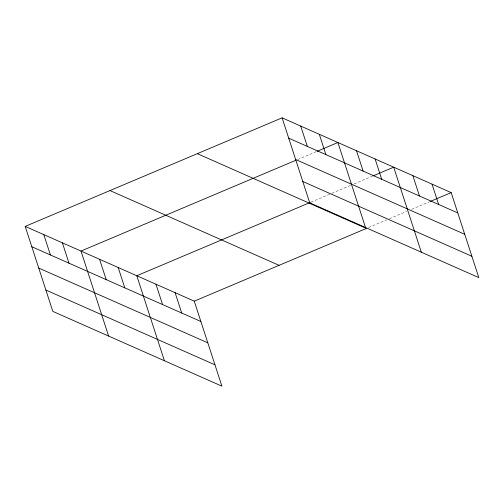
<?xml version="1.0" encoding="UTF-8"?>
<svg xmlns="http://www.w3.org/2000/svg" width="504" height="504" viewBox="0 0 504 504"><rect width="100%" height="100%" fill="white"/><g stroke="black" fill="none" stroke-linecap="round" stroke-linejoin="round"><path stroke-width="0.38" stroke-dasharray="2.52 1.89" d="M297.669 159.516L316.348 151.622M311.075 202.098L331.191 193.599M331.909 193.297L350.589 185.403M354.18 183.884L372.141 176.293M368.556 227.518L386.518 219.933M389.397 218.717L406.64 211.428M411.667 209.305L429.629 201.713"/><path stroke-width="0.76" d="M25.2 226.397L194.273 301.165L221.892 386.159L52.819 311.39L25.2 226.397L282.108 117.842L451.181 192.61L478.8 277.603L309.727 202.835L282.108 117.842M295.514 160.423L80.993 251.068L108.612 336.067M317.066 151.32L337.901 142.512L365.52 227.512M310.357 202.4L136.792 275.745L164.405 360.738M372.859 175.991L393.7 167.183L421.312 252.183M194.273 301.165L366.402 228.432L197.329 153.663M430.347 201.411L451.181 192.61M288.716 138.178L457.789 212.94M295.646 159.516L464.726 234.284M302.791 181.497L471.864 256.265M109.979 190.569L279.052 265.337M31.809 246.733L200.882 321.502M38.739 268.071L207.818 342.84M45.883 290.052L214.962 364.82M432.022 184.136L438.631 204.466M412.858 175.663L419.467 195.993M375.102 158.962L381.704 179.298M356.498 150.74L363.107 171.07M319.303 134.291L325.912 154.621M300.705 126.063L307.314 146.399M175.115 292.692L181.724 313.028M155.95 284.218L162.559 304.548M118.194 267.517L124.797 287.853M99.59 259.295L106.199 279.632M62.395 242.846L69.004 263.183M43.798 234.618L50.406 254.955"/></g></svg>
